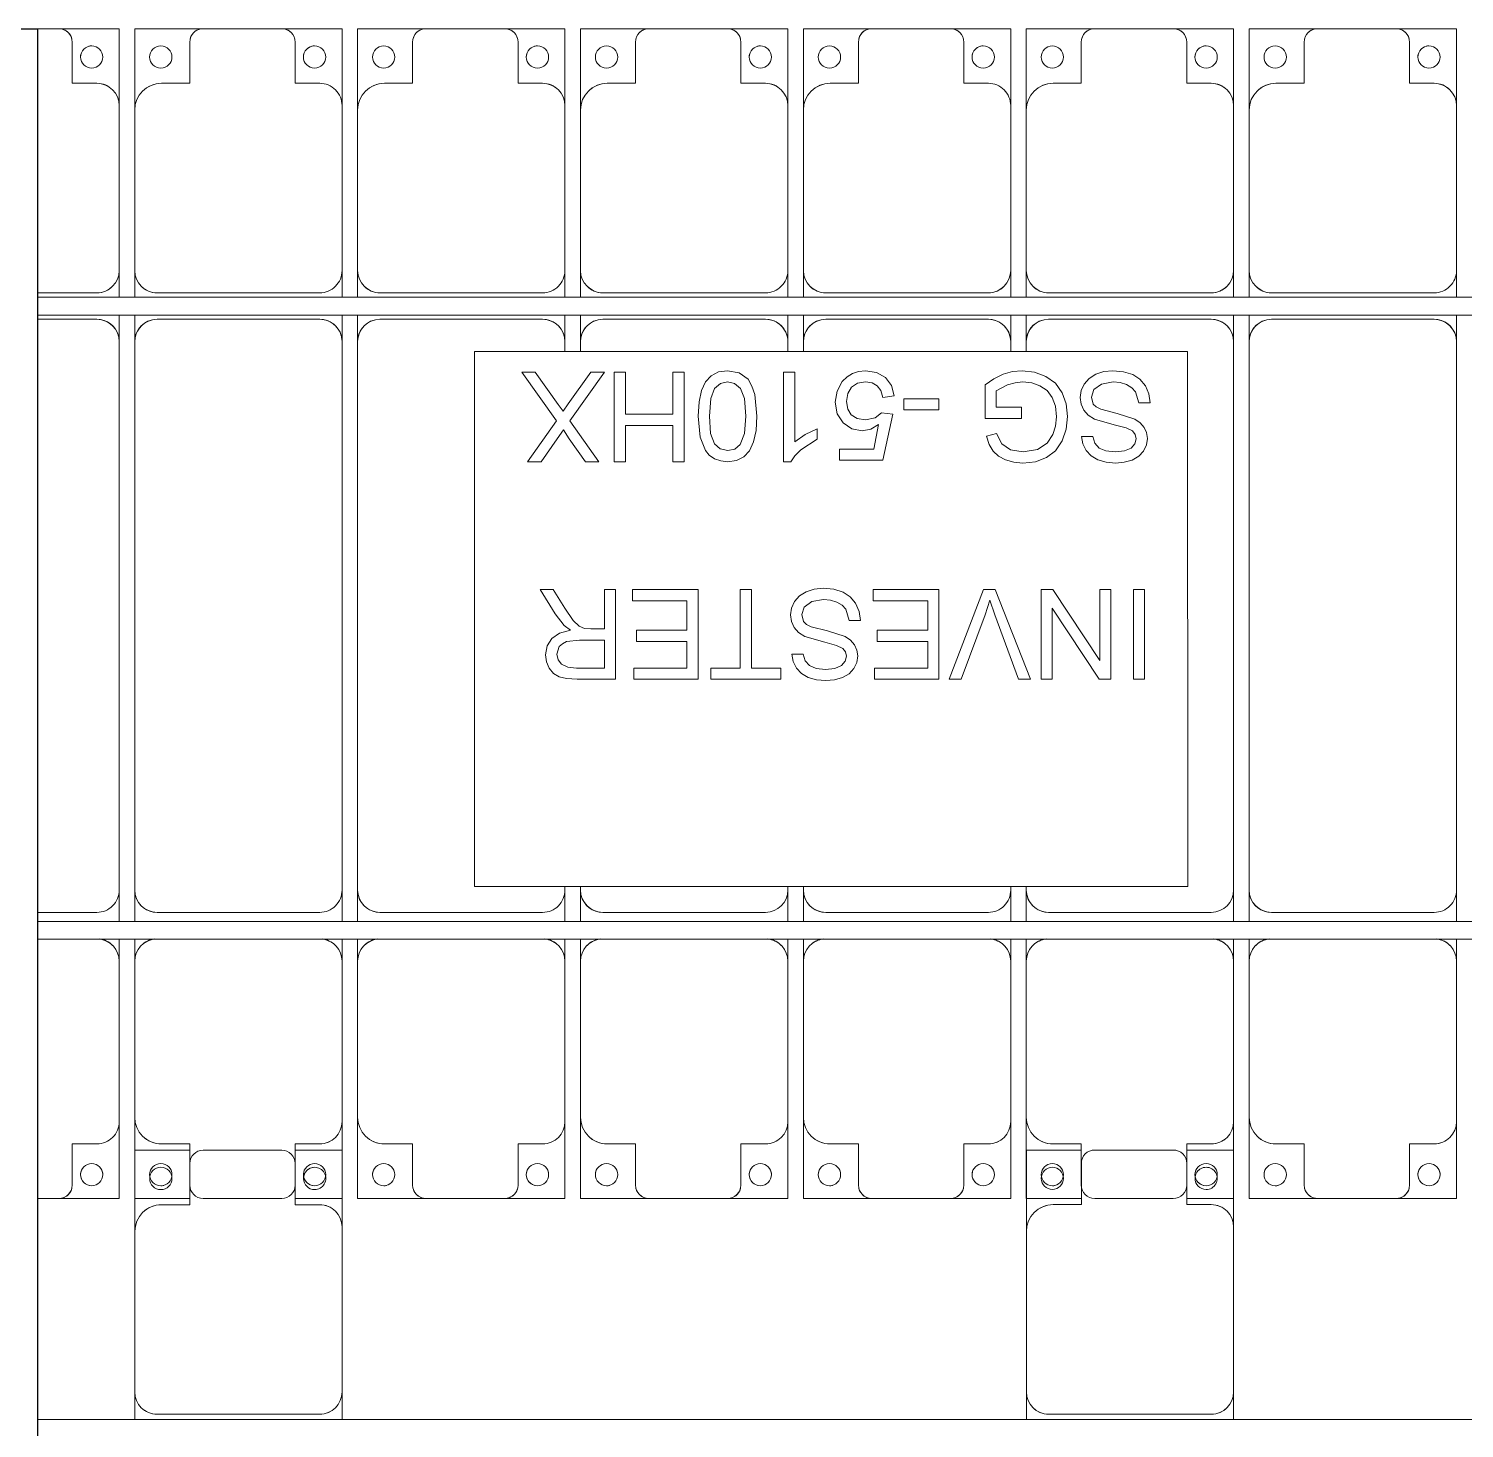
# Model space of a CAD drawing. Header units: millimetres. Extents: x -496478 to -186190, y -204059 to -87354.
# Drawn here: x -415212 to -411992, y -98423 to -95284 of the extents above; entities that cross this region are included whole.
import ezdxf

# ---------------------------------------------------------------- set-up
doc = ezdxf.new("R2010")
doc.units = ezdxf.units.MM
for name, color, linetype, lineweight in [('A-DETL-MBND', 5, 'Continuous', 9), ('A-GENM', 13, 'Continuous', 9), ('S-BEAM', 12, 'Continuous', 9)]:
    doc.layers.add(name, color=color, linetype=linetype, lineweight=lineweight)

# ---------------------------------------------------------------- blocks, each defined once
blk = doc.blocks.new('Dải phao đi lại kèm đỡ invester - DẢI PHAO ĐI LẠI-V1-BỐ TRÍ KHUNG KẾT CẤU BÈ PIN 01')
at = {"layer": 'A-DETL-MBND', "color": 8}
for p, q in [((23588.2, 1312.2), (23540, 1312.2)), ((23588.2, 1312.2), (23723.4, 1312.2)), ((23723.4, 1312.2), (23588.2, 1312.2)), ((23723.4, 1312.2), (23723.4, 1139.7)), ((23758.4, 1312.2), (23911.8, 1312.2)), ((23758.4, 1129.7), (23758.4, 1312.2)), ((23911.8, 1312.2), (23758.4, 1312.2)), ((24088.2, 1312.2), (23911.8, 1312.2)), ((24088.2, 1312.2), (24223.4, 1312.2)), ((24223.4, 1312.2), (24088.2, 1312.2)), ((24223.4, 1312.2), (24223.4, 1139.7)), ((24258.4, 1312.2), (24411.8, 1312.2)), ((24258.4, 1129.7), (24258.4, 1312.2)), ((24411.8, 1312.2), (24258.4, 1312.2)), ((24588.2, 1312.2), (24411.8, 1312.2)), ((24588.2, 1312.2), (24723.4, 1312.2)), ((24723.4, 1312.2), (24588.2, 1312.2)), ((24723.4, 1312.2), (24723.4, 1139.7)), ((24758.4, 1312.2), (24911.8, 1312.2)), ((24758.4, 1129.7), (24758.4, 1312.2)), ((24911.8, 1312.2), (24758.4, 1312.2)), ((25088.2, 1312.2), (24911.8, 1312.2)), ((25088.2, 1312.2), (25223.4, 1312.2)), ((25223.4, 1312.2), (25088.2, 1312.2)), ((25223.4, 1312.2), (25223.4, 1139.7)), ((25258.4, 1312.2), (25411.8, 1312.2)), ((25258.4, 1129.7), (25258.4, 1312.2)), ((25411.8, 1312.2), (25258.4, 1312.2)), ((25588.2, 1312.2), (25411.8, 1312.2)), ((25588.2, 1312.2), (25723.4, 1312.2)), ((25723.4, 1312.2), (25588.2, 1312.2)), ((25723.4, 1312.2), (25723.4, 1139.7)), ((25758.4, 1312.2), (25911.8, 1312.2)), ((25758.4, 1129.7), (25758.4, 1312.2)), ((25911.8, 1312.2), (25758.4, 1312.2)), ((26088.2, 1312.2), (25911.8, 1312.2)), ((26088.2, 1312.2), (26223.4, 1312.2)), ((26223.4, 1312.2), (26088.2, 1312.2)), ((26223.4, 1312.2), (26223.4, 1139.7)), ((26258.4, 1312.2), (26411.8, 1312.2)), ((26258.4, 1129.7), (26258.4, 1312.2)), ((26411.8, 1312.2), (26258.4, 1312.2)), ((26588.2, 1312.2), (26411.8, 1312.2)), ((26588.2, 1312.2), (26723.4, 1312.2)), ((26723.4, 1312.2), (26588.2, 1312.2)), ((26723.4, 1312.2), (26723.4, 1139.7)), ((23618.2, 1189.7), (23618.2, 1282.2)), ((23881.8, 1282.2), (23881.8, 1189.7)), ((24118.2, 1189.7), (24118.2, 1282.2)), ((24381.8, 1282.2), (24381.8, 1189.7)), ((24618.2, 1189.7), (24618.2, 1282.2)), ((24881.8, 1282.2), (24881.8, 1189.7)), ((25118.2, 1189.7), (25118.2, 1282.2)), ((25381.8, 1282.2), (25381.8, 1189.7)), ((25618.2, 1189.7), (25618.2, 1282.2)), ((25881.8, 1282.2), (25881.8, 1189.7)), ((26118.2, 1189.7), (26118.2, 1282.2)), ((26381.8, 1282.2), (26381.8, 1189.7)), ((26618.2, 1189.7), (26618.2, 1282.2)), ((23673.4, 1189.7), (23618.2, 1189.7)), ((23881.8, 1189.7), (23818.4, 1189.7)), ((24173.4, 1189.7), (24118.2, 1189.7)), ((24381.8, 1189.7), (24318.4, 1189.7)), ((24673.4, 1189.7), (24618.2, 1189.7)), ((24881.8, 1189.7), (24818.4, 1189.7)), ((25173.4, 1189.7), (25118.2, 1189.7)), ((25381.8, 1189.7), (25318.4, 1189.7)), ((25673.4, 1189.7), (25618.2, 1189.7)), ((25881.8, 1189.7), (25818.4, 1189.7)), ((26173.4, 1189.7), (26118.2, 1189.7)), ((26381.8, 1189.7), (26318.4, 1189.7)), ((26673.4, 1189.7), (26618.2, 1189.7)), ((23723.4, 769.7), (23723.4, 1139.7)), ((23758.4, 1129.7), (23758.4, 769.7)), ((24223.4, 769.7), (24223.4, 1139.7)), ((24258.4, 1129.7), (24258.4, 769.7)), ((24723.4, 769.7), (24723.4, 1139.7)), ((24758.4, 1129.7), (24758.4, 769.7)), ((25223.4, 769.7), (25223.4, 1139.7)), ((25258.4, 1129.7), (25258.4, 769.7)), ((25723.4, 769.7), (25723.4, 1139.7)), ((25758.4, 1129.7), (25758.4, 769.7)), ((26223.4, 769.7), (26223.4, 1139.7)), ((26258.4, 1129.7), (26258.4, 769.7)), ((26723.4, 769.7), (26723.4, 1139.7)), ((23723.4, 769.7), (23723.4, 709.7)), ((23758.4, 709.7), (23758.4, 769.7)), ((24223.4, 769.7), (24223.4, 709.7)), ((24258.4, 709.7), (24258.4, 769.7)), ((24723.4, 769.7), (24723.4, 709.7)), ((24758.4, 709.7), (24758.4, 769.7)), ((25223.4, 769.7), (25223.4, 709.7)), ((25258.4, 709.7), (25258.4, 769.7)), ((25723.4, 769.7), (25723.4, 709.7)), ((25758.4, 709.7), (25758.4, 769.7)), ((26223.4, 769.7), (26223.4, 709.7)), ((26258.4, 709.7), (26258.4, 769.7)), ((26723.4, 769.7), (26723.4, 709.7)), ((23540, 719.7), (23673.4, 719.7)), ((23808.4, 719.7), (24173.4, 719.7)), ((24308.4, 719.7), (24673.4, 719.7)), ((24808.4, 719.7), (25173.4, 719.7)), ((25308.4, 719.7), (25673.4, 719.7)), ((25808.4, 719.7), (26173.4, 719.7)), ((26308.4, 719.7), (26673.4, 719.7)), ((23673.4, 660.3), (23540, 660.3)), ((23723.4, 669.7), (23723.4, 610.3)), ((23758.4, 610.3), (23758.4, 669.7)), ((24173.4, 660.3), (23808.4, 660.3)), ((24223.4, 669.7), (24223.4, 610.3)), ((24258.4, 610.3), (24258.4, 669.7)), ((24673.4, 660.3), (24308.4, 660.3)), ((24723.4, 669.7), (24723.4, 610.3)), ((24758.4, 610.3), (24758.4, 669.7)), ((25173.4, 660.3), (24808.4, 660.3)), ((25223.4, 669.7), (25223.4, 610.3)), ((25258.4, 610.3), (25258.4, 669.7)), ((25673.4, 660.3), (25308.4, 660.3)), ((25723.4, 669.7), (25723.4, 610.3)), ((25758.4, 610.3), (25758.4, 669.7)), ((26173.4, 660.3), (25808.4, 660.3)), ((26223.4, 669.7), (26223.4, 610.3)), ((26258.4, 610.3), (26258.4, 669.7)), ((26673.4, 660.3), (26308.4, 660.3)), ((26723.4, 669.7), (26723.4, 610.3)), ((23723.4, -620.3), (23723.4, 610.3)), ((23758.4, 610.3), (23758.4, -620.3)), ((24223.4, -620.3), (24223.4, 610.3)), ((24258.4, 610.3), (24258.4, -620.3)), ((24723.4, 588), (24723.4, 610.3)), ((24758.4, 610.3), (24758.4, 588)), ((25223.4, 588), (25223.4, 610.3)), ((25258.4, 610.3), (25258.4, 588)), ((25723.4, 588), (25723.4, 610.3)), ((25758.4, 610.3), (25758.4, 588)), ((26223.4, -620.3), (26223.4, 610.3)), ((26258.4, 610.3), (26258.4, -620.3)), ((26723.4, -620.3), (26723.4, 610.3)), ((23723.4, -620.3), (23723.4, -690.3)), ((23758.4, -690.3), (23758.4, -620.3)), ((24223.4, -620.3), (24223.4, -690.3)), ((24258.4, -690.3), (24258.4, -620.3)), ((24723.4, -620.3), (24723.4, -612)), ((24723.4, -620.3), (24723.4, -690.3)), ((24758.4, -612), (24758.4, -620.3)), ((24758.4, -690.3), (24758.4, -620.3)), ((25223.4, -620.3), (25223.4, -612)), ((25223.4, -620.3), (25223.4, -690.3)), ((25258.4, -612), (25258.4, -620.3)), ((25258.4, -690.3), (25258.4, -620.3)), ((25723.4, -620.3), (25723.4, -612)), ((25723.4, -620.3), (25723.4, -690.3)), ((25758.4, -612), (25758.4, -620.3)), ((25758.4, -690.3), (25758.4, -620.3)), ((26223.4, -620.3), (26223.4, -690.3)), ((26258.4, -690.3), (26258.4, -620.3)), ((26723.4, -620.3), (26723.4, -690.3)), ((23540, -670.3), (23673.4, -670.3)), ((23808.4, -670.3), (24173.4, -670.3)), ((24308.4, -670.3), (24673.4, -670.3)), ((24808.4, -670.3), (25173.4, -670.3)), ((25308.4, -670.3), (25673.4, -670.3)), ((25808.4, -670.3), (26173.4, -670.3)), ((26308.4, -670.3), (26673.4, -670.3)), ((23723.4, -730.3), (23723.4, -779.7)), ((23758.4, -779.7), (23758.4, -730.3)), ((24223.4, -730.3), (24223.4, -779.7)), ((24258.4, -779.7), (24258.4, -730.3)), ((24723.4, -730.3), (24723.4, -779.7)), ((24758.4, -779.7), (24758.4, -730.3)), ((25223.4, -730.3), (25223.4, -779.7)), ((25258.4, -779.7), (25258.4, -730.3)), ((25723.4, -730.3), (25723.4, -779.7)), ((25758.4, -779.7), (25758.4, -730.3)), ((26223.4, -730.3), (26223.4, -779.7)), ((26258.4, -779.7), (26258.4, -730.3)), ((26723.4, -730.3), (26723.4, -779.7)), ((23723.4, -1139.7), (23723.4, -779.7)), ((23758.4, -779.7), (23758.4, -1129.7)), ((24223.4, -1139.7), (24223.4, -779.7)), ((24258.4, -779.7), (24258.4, -1129.7)), ((24723.4, -1139.7), (24723.4, -779.7)), ((24758.4, -779.7), (24758.4, -1129.7)), ((25223.4, -1139.7), (25223.4, -779.7)), ((25258.4, -779.7), (25258.4, -1129.7)), ((25723.4, -1139.7), (25723.4, -779.7)), ((25758.4, -779.7), (25758.4, -1129.7)), ((26223.4, -1139.7), (26223.4, -779.7)), ((26258.4, -779.7), (26258.4, -1129.7)), ((26723.4, -1139.7), (26723.4, -779.7)), ((23723.4, -1139.7), (23723.4, -1312.2)), ((23758.4, -1312.2), (23758.4, -1129.7)), ((24223.4, -1139.7), (24223.4, -1312.2)), ((24258.4, -1312.2), (24258.4, -1129.7)), ((24723.4, -1139.7), (24723.4, -1312.2)), ((24758.4, -1312.2), (24758.4, -1129.7)), ((25223.4, -1139.7), (25223.4, -1312.2)), ((25258.4, -1312.2), (25258.4, -1129.7)), ((25723.4, -1139.7), (25723.4, -1312.2)), ((25758.4, -1312.2), (25758.4, -1129.7)), ((26223.4, -1139.7), (26223.4, -1312.2)), ((26258.4, -1312.2), (26258.4, -1129.7)), ((26723.4, -1139.7), (26723.4, -1312.2)), ((23618.2, -1282.2), (23618.2, -1189.7)), ((23618.2, -1189.7), (23673.4, -1189.7)), ((23818.4, -1189.7), (23881.8, -1189.7)), ((23881.8, -1189.7), (23881.8, -1282.2)), ((24118.2, -1282.2), (24118.2, -1189.7)), ((24118.2, -1189.7), (24173.4, -1189.7)), ((24318.4, -1189.7), (24381.8, -1189.7)), ((24381.8, -1189.7), (24381.8, -1282.2)), ((24618.2, -1282.2), (24618.2, -1189.7)), ((24618.2, -1189.7), (24673.4, -1189.7)), ((24818.4, -1189.7), (24881.8, -1189.7)), ((24881.8, -1189.7), (24881.8, -1282.2)), ((25118.2, -1282.2), (25118.2, -1189.7)), ((25118.2, -1189.7), (25173.4, -1189.7)), ((25318.4, -1189.7), (25381.8, -1189.7)), ((25381.8, -1189.7), (25381.8, -1282.2)), ((25618.2, -1282.2), (25618.2, -1189.7)), ((25618.2, -1189.7), (25673.4, -1189.7)), ((25818.4, -1189.7), (25881.8, -1189.7)), ((25881.8, -1189.7), (25881.8, -1282.2)), ((26118.2, -1282.2), (26118.2, -1189.7)), ((26118.2, -1189.7), (26173.4, -1189.7)), ((26318.4, -1189.7), (26381.8, -1189.7)), ((26381.8, -1189.7), (26381.8, -1282.2)), ((26618.2, -1282.2), (26618.2, -1189.7)), ((26618.2, -1189.7), (26673.4, -1189.7)), ((23540, -1312.2), (23588.2, -1312.2)), ((23723.4, -1312.2), (23588.2, -1312.2)), ((23588.2, -1312.2), (23723.4, -1312.2)), ((23881.8, -1312.2), (23758.4, -1312.2)), ((23911.8, -1312.2), (24088.2, -1312.2)), ((24223.4, -1312.2), (24118.2, -1312.2)), ((24411.8, -1312.2), (24258.4, -1312.2)), ((24258.4, -1312.2), (24411.8, -1312.2)), ((24411.8, -1312.2), (24588.2, -1312.2)), ((24723.4, -1312.2), (24588.2, -1312.2)), ((24588.2, -1312.2), (24723.4, -1312.2)), ((24911.8, -1312.2), (24758.4, -1312.2)), ((24758.4, -1312.2), (24911.8, -1312.2)), ((24911.8, -1312.2), (25088.2, -1312.2)), ((25223.4, -1312.2), (25088.2, -1312.2)), ((25088.2, -1312.2), (25223.4, -1312.2)), ((25411.8, -1312.2), (25258.4, -1312.2)), ((25258.4, -1312.2), (25411.8, -1312.2)), ((25411.8, -1312.2), (25588.2, -1312.2)), ((25723.4, -1312.2), (25588.2, -1312.2)), ((25588.2, -1312.2), (25723.4, -1312.2)), ((25881.8, -1312.2), (25758.4, -1312.2)), ((25911.8, -1312.2), (26088.2, -1312.2)), ((26223.4, -1312.2), (26118.2, -1312.2)), ((26411.8, -1312.2), (26258.4, -1312.2)), ((26258.4, -1312.2), (26411.8, -1312.2)), ((26411.8, -1312.2), (26588.2, -1312.2)), ((26723.4, -1312.2), (26588.2, -1312.2)), ((26588.2, -1312.2), (26723.4, -1312.2))]:
    blk.add_line(p, q, dxfattribs=at)
for centre, radius, start, end in [((23588.2, 1282.2), 30, 360, 90), ((23588.2, 1282.2), 30, 75, 90), ((23588.2, 1282.2), 30, 15, 90), ((23588.2, 1282.2), 30, 75, 90), ((23911.8, 1282.2), 30, 90, 180), ((23911.8, 1282.2), 30, 90, 165), ((23911.8, 1282.2), 30, 90, 105), ((23911.8, 1282.2), 30, 90, 105), ((24088.2, 1282.2), 30, 0, 90), ((24088.2, 1282.2), 30, 75, 90), ((24088.2, 1282.2), 30, 15, 90), ((24088.2, 1282.2), 30, 75, 90), ((24411.8, 1282.2), 30, 90, 180), ((24411.8, 1282.2), 30, 90, 165), ((24411.8, 1282.2), 30, 90, 105), ((24411.8, 1282.2), 30, 90, 105), ((24588.2, 1282.2), 30, 0, 90), ((24588.2, 1282.2), 30, 75, 90), ((24588.2, 1282.2), 30, 15, 90), ((24588.2, 1282.2), 30, 75, 90), ((24911.8, 1282.2), 30, 90, 180), ((24911.8, 1282.2), 30, 90, 165), ((24911.8, 1282.2), 30, 90, 105), ((24911.8, 1282.2), 30, 90, 105), ((25088.2, 1282.2), 30, 360, 90), ((25088.2, 1282.2), 30, 75, 90), ((25088.2, 1282.2), 30, 15, 90), ((25088.2, 1282.2), 30, 75, 90), ((25411.8, 1282.2), 30, 90, 180), ((25411.8, 1282.2), 30, 90, 165), ((25411.8, 1282.2), 30, 90, 105), ((25411.8, 1282.2), 30, 90, 105), ((25588.2, 1282.2), 30, 0, 90), ((25588.2, 1282.2), 30, 75, 90), ((25588.2, 1282.2), 30, 15, 90), ((25588.2, 1282.2), 30, 75, 90), ((25911.8, 1282.2), 30, 90, 180), ((25911.8, 1282.2), 30, 90, 165), ((25911.8, 1282.2), 30, 90, 105), ((25911.8, 1282.2), 30, 90, 105), ((26088.2, 1282.2), 30, 360, 90), ((26088.2, 1282.2), 30, 75, 90), ((26088.2, 1282.2), 30, 15, 90), ((26088.2, 1282.2), 30, 75, 90), ((26411.8, 1282.2), 30, 90, 180), ((26411.8, 1282.2), 30, 90, 165), ((26411.8, 1282.2), 30, 90, 105), ((26411.8, 1282.2), 30, 90, 105), ((26588.2, 1282.2), 30, 0, 90), ((26588.2, 1282.2), 30, 75, 90), ((26588.2, 1282.2), 30, 15, 90), ((26588.2, 1282.2), 30, 75, 90), ((23661.8, 1248.6), 25, 90, 270), ((23661.8, 1248.6), 25, 150, 180), ((23661.8, 1248.6), 25, 120, 135), ((23661.8, 1248.6), 25, 90, 105), ((23661.8, 1248.6), 25, 270, 90), ((23816.8, 1248.6), 25, 90, 270), ((23816.8, 1248.6), 25, 270, 90), ((24161.8, 1248.6), 25, 90, 270), ((24161.8, 1248.6), 25, 150, 180), ((24161.8, 1248.6), 25, 120, 135), ((24161.8, 1248.6), 25, 90, 105), ((24161.8, 1248.6), 25, 270, 90), ((24316.8, 1248.6), 25, 90, 270), ((24316.8, 1248.6), 25, 270, 90), ((24661.8, 1248.6), 25, 90, 270), ((24661.8, 1248.6), 25, 150, 180), ((24661.8, 1248.6), 25, 120, 135), ((24661.8, 1248.6), 25, 90, 105), ((24661.8, 1248.6), 25, 270, 90), ((24816.8, 1248.6), 25, 90, 270), ((24816.8, 1248.6), 25, 270, 90), ((25161.8, 1248.6), 25, 90, 270), ((25161.8, 1248.6), 25, 150, 180), ((25161.8, 1248.6), 25, 120, 135), ((25161.8, 1248.6), 25, 90, 105), ((25161.8, 1248.6), 25, 270, 90), ((25316.8, 1248.6), 25, 90, 270), ((25316.8, 1248.6), 25, 270, 90), ((25661.8, 1248.6), 25, 90, 270), ((25661.8, 1248.6), 25, 150, 180), ((25661.8, 1248.6), 25, 120, 135), ((25661.8, 1248.6), 25, 90, 105), ((25661.8, 1248.6), 25, 270, 90), ((25816.8, 1248.6), 25, 90, 270), ((25816.8, 1248.6), 25, 270, 90), ((26161.8, 1248.6), 25, 90, 270), ((26161.8, 1248.6), 25, 150, 180), ((26161.8, 1248.6), 25, 120, 135), ((26161.8, 1248.6), 25, 90, 105), ((26161.8, 1248.6), 25, 270, 90), ((26316.8, 1248.6), 25, 90, 270), ((26316.8, 1248.6), 25, 270, 90), ((26661.8, 1248.6), 25, 90, 270), ((26661.8, 1248.6), 25, 150, 180), ((26661.8, 1248.6), 25, 120, 135), ((26661.8, 1248.6), 25, 90, 105), ((26661.8, 1248.6), 25, 270, 90), ((23673.4, 1139.7), 50, 0, 90), ((23673.4, 1139.7), 50, 45, 90), ((23818.4, 1129.7), 60, 90, 180), ((23818.4, 1129.7), 60, 90, 135), ((24173.4, 1139.7), 50, 360, 90), ((24173.4, 1139.7), 50, 45, 90), ((24318.4, 1129.7), 60, 90, 180), ((24318.4, 1129.7), 60, 90, 135), ((24673.4, 1139.7), 50, 0, 90), ((24673.4, 1139.7), 50, 45, 90), ((24818.4, 1129.7), 60, 90, 180), ((24818.4, 1129.7), 60, 90, 135), ((25173.4, 1139.7), 50, 0, 90), ((25173.4, 1139.7), 50, 45, 90), ((25318.4, 1129.7), 60, 90, 180), ((25318.4, 1129.7), 60, 90, 135), ((25673.4, 1139.7), 50, 360, 90), ((25673.4, 1139.7), 50, 45, 90), ((25818.4, 1129.7), 60, 90, 180), ((25818.4, 1129.7), 60, 90, 135), ((26173.4, 1139.7), 50, 0, 90), ((26173.4, 1139.7), 50, 45, 90), ((26318.4, 1129.7), 60, 90, 180), ((26318.4, 1129.7), 60, 90, 135), ((26673.4, 1139.7), 50, 0, 90), ((26673.4, 1139.7), 50, 45, 90), ((23673.4, 769.7), 50, 270, 360), ((23808.4, 769.7), 50, 180, 270), ((24173.4, 769.7), 50, 270, 0), ((24308.4, 769.7), 50, 180, 270), ((24673.4, 769.7), 50, 270, 0), ((24808.4, 769.7), 50, 180, 270), ((25173.4, 769.7), 50, 270, 0), ((25308.4, 769.7), 50, 180, 270), ((25673.4, 769.7), 50, 270, 360), ((25808.4, 769.7), 50, 180, 270), ((26173.4, 769.7), 50, 270, 360), ((26308.4, 769.7), 50, 180, 270), ((26673.4, 769.7), 50, 270, 0), ((23673.4, 769.7), 50, 270, 315), ((23808.4, 769.7), 50, 225, 270), ((24173.4, 769.7), 50, 270, 315), ((24308.4, 769.7), 50, 225, 270), ((24673.4, 769.7), 50, 270, 315), ((24808.4, 769.7), 50, 225, 270), ((25173.4, 769.7), 50, 270, 315), ((25308.4, 769.7), 50, 225, 270), ((25673.4, 769.7), 50, 270, 315), ((25808.4, 769.7), 50, 225, 270), ((26173.4, 769.7), 50, 270, 315), ((26308.4, 769.7), 50, 225, 270), ((26673.4, 769.7), 50, 270, 315), ((23673.4, 610.3), 50, 0, 90), ((23673.4, 610.3), 50, 15, 90), ((23808.4, 610.3), 50, 90, 180), ((23808.4, 610.3), 50, 105, 180), ((24173.4, 610.3), 50, 360, 90), ((24173.4, 610.3), 50, 15, 90), ((24308.4, 610.3), 50, 90, 180), ((24308.4, 610.3), 50, 105, 180), ((24673.4, 610.3), 50, 0, 90), ((24673.4, 610.3), 50, 15, 90), ((24808.4, 610.3), 50, 90, 180), ((24808.4, 610.3), 50, 105, 180), ((25173.4, 610.3), 50, 360, 90), ((25173.4, 610.3), 50, 15, 90), ((25308.4, 610.3), 50, 90, 180), ((25308.4, 610.3), 50, 105, 180), ((25673.4, 610.3), 50, 0, 90), ((25673.4, 610.3), 50, 15, 90), ((25808.4, 610.3), 50, 90, 180), ((25808.4, 610.3), 50, 105, 180), ((26173.4, 610.3), 50, 0, 90), ((26173.4, 610.3), 50, 15, 90), ((26308.4, 610.3), 50, 90, 180), ((26308.4, 610.3), 50, 105, 180), ((26673.4, 610.3), 50, 0, 90), ((26673.4, 610.3), 50, 15, 90), ((23673.4, -620.3), 50, 270, 0), ((23673.4, -620.3), 50, 270, 0), ((23808.4, -620.3), 50, 180, 270), ((23808.4, -620.3), 50, 195, 270), ((24173.4, -620.3), 50, 270, 0), ((24173.4, -620.3), 50, 270, 0), ((24308.4, -620.3), 50, 180, 270), ((24308.4, -620.3), 50, 195, 270), ((24673.4, -620.3), 50, 270, 0), ((24673.4, -620.3), 50, 270, 0), ((24808.4, -620.3), 50, 180, 270), ((24808.4, -620.3), 50, 195, 270), ((25173.4, -620.3), 50, 270, 360), ((25173.4, -620.3), 50, 270, 360), ((25308.4, -620.3), 50, 180, 270), ((25308.4, -620.3), 50, 195, 270), ((25673.4, -620.3), 50, 270, 0), ((25673.4, -620.3), 50, 270, 0), ((25808.4, -620.3), 50, 180, 270), ((25808.4, -620.3), 50, 195, 270), ((26173.4, -620.3), 50, 270, 360), ((26173.4, -620.3), 50, 270, 360), ((26308.4, -620.3), 50, 180, 270), ((26308.4, -620.3), 50, 195, 270), ((26673.4, -620.3), 50, 270, 0), ((26673.4, -620.3), 50, 270, 0), ((23673.4, -779.7), 50, 0, 84.2019), ((23673.4, -779.7), 50, 45, 84.2019), ((23808.4, -779.7), 50, 95.7981, 180), ((23808.4, -779.7), 50, 95.7981, 135), ((24173.4, -779.7), 50, 360, 84.2019), ((24173.4, -779.7), 50, 45, 84.2019), ((24308.4, -779.7), 50, 95.7981, 180), ((24308.4, -779.7), 50, 95.7981, 135), ((24673.4, -779.7), 50, 0, 84.2019), ((24673.4, -779.7), 50, 45, 84.2019), ((24808.4, -779.7), 50, 95.7981, 180), ((24808.4, -779.7), 50, 95.7981, 135), ((25173.4, -779.7), 50, 360, 84.2019), ((25173.4, -779.7), 50, 45, 84.2019), ((25308.4, -779.7), 50, 95.7981, 180), ((25308.4, -779.7), 50, 95.7981, 135), ((25673.4, -779.7), 50, 360, 84.2019), ((25673.4, -779.7), 50, 45, 84.2019), ((25808.4, -779.7), 50, 95.7981, 180), ((25808.4, -779.7), 50, 95.7981, 135), ((26173.4, -779.7), 50, 0, 84.2019), ((26173.4, -779.7), 50, 45, 84.2019), ((26308.4, -779.7), 50, 95.7981, 180), ((26308.4, -779.7), 50, 95.7981, 135), ((26673.4, -779.7), 50, 360, 84.2019), ((26673.4, -779.7), 50, 45, 84.2019), ((23673.4, -1139.7), 50, 270, 0), ((23818.4, -1129.7), 60, 180, 270), ((24173.4, -1139.7), 50, 270, 360), ((24318.4, -1129.7), 60, 180, 270), ((24673.4, -1139.7), 50, 270, 360), ((24818.4, -1129.7), 60, 180, 270), ((25173.4, -1139.7), 50, 270, 360), ((25318.4, -1129.7), 60, 180, 270), ((25673.4, -1139.7), 50, 270, 360), ((25818.4, -1129.7), 60, 180, 270), ((26173.4, -1139.7), 50, 270, 360), ((26318.4, -1129.7), 60, 180, 270), ((26673.4, -1139.7), 50, 270, 360), ((23673.4, -1139.7), 50, 270, 315), ((23818.4, -1129.7), 60, 225, 270), ((24173.4, -1139.7), 50, 270, 315), ((24318.4, -1129.7), 60, 225, 270), ((24673.4, -1139.7), 50, 270, 315), ((24818.4, -1129.7), 60, 225, 270), ((25173.4, -1139.7), 50, 270, 315), ((25318.4, -1129.7), 60, 225, 270), ((25673.4, -1139.7), 50, 270, 315), ((25818.4, -1129.7), 60, 225, 270), ((26173.4, -1139.7), 50, 270, 315), ((26318.4, -1129.7), 60, 225, 270), ((26673.4, -1139.7), 50, 270, 315), ((23661.8, -1258.6), 25, 90, 270), ((23661.8, -1258.6), 25, 165, 270), ((23661.8, -1258.6), 25, 270, 90), ((23661.8, -1258.6), 25, 0, 15), ((23816.8, -1258.6), 25, 90, 270), ((23816.8, -1258.6), 25, 270, 90), ((24161.8, -1258.6), 25, 90, 270), ((24161.8, -1258.6), 25, 165, 270), ((24161.8, -1258.6), 25, 270, 90), ((24316.8, -1258.6), 25, 90, 270), ((24316.8, -1258.6), 25, 165, 180), ((24316.8, -1258.6), 25, 270, 90), ((24661.8, -1258.6), 25, 90, 270), ((24661.8, -1258.6), 25, 165, 270), ((24661.8, -1258.6), 25, 270, 90), ((24661.8, -1258.6), 25, 0, 15), ((24816.8, -1258.6), 25, 90, 270), ((24816.8, -1258.6), 25, 165, 180), ((24816.8, -1258.6), 25, 270, 90), ((25161.8, -1258.6), 25, 90, 270), ((25161.8, -1258.6), 25, 165, 270), ((25161.8, -1258.6), 25, 270, 90), ((25161.8, -1258.6), 25, 0, 15), ((25316.8, -1258.6), 25, 90, 270), ((25316.8, -1258.6), 25, 165, 180), ((25316.8, -1258.6), 25, 270, 90), ((25661.8, -1258.6), 25, 90, 270), ((25661.8, -1258.6), 25, 165, 270), ((25661.8, -1258.6), 25, 270, 90), ((25661.8, -1258.6), 25, 360, 15), ((25816.8, -1258.6), 25, 90, 270), ((25816.8, -1258.6), 25, 270, 90), ((26161.8, -1258.6), 25, 90, 270), ((26161.8, -1258.6), 25, 165, 270), ((26161.8, -1258.6), 25, 270, 90), ((26316.8, -1258.6), 25, 90, 270), ((26316.8, -1258.6), 25, 165, 180), ((26316.8, -1258.6), 25, 270, 90), ((26661.8, -1258.6), 25, 90, 270), ((26661.8, -1258.6), 25, 165, 270), ((26661.8, -1258.6), 25, 270, 90), ((26661.8, -1258.6), 25, 0, 15), ((23588.2, -1282.2), 30, 270, 360), ((23816.8, -1258.6), 25, 270, 285), ((23911.8, -1282.2), 30, 180, 270), ((24088.2, -1282.2), 30, 270, 360), ((24316.8, -1258.6), 25, 270, 285), ((24411.8, -1282.2), 30, 180, 270), ((24588.2, -1282.2), 30, 270, 0), ((24816.8, -1258.6), 25, 270, 285), ((24911.8, -1282.2), 30, 180, 270), ((25088.2, -1282.2), 30, 270, 0), ((25316.8, -1258.6), 25, 270, 285), ((25411.8, -1282.2), 30, 180, 270), ((25588.2, -1282.2), 30, 270, 360), ((25816.8, -1258.6), 25, 270, 285), ((25911.8, -1282.2), 30, 180, 270), ((26088.2, -1282.2), 30, 270, 0), ((26316.8, -1258.6), 25, 270, 285), ((26411.8, -1282.2), 30, 180, 270), ((26588.2, -1282.2), 30, 270, 360), ((23588.2, -1282.2), 30, 270, 345), ((23588.2, -1282.2), 30, 270, 285), ((23588.2, -1282.2), 30, 270, 285), ((23588.2, -1282.2), 30, 315, 330), ((23588.2, -1282.2), 30, 315, 330), ((24411.8, -1282.2), 30, 195, 270), ((24411.8, -1282.2), 30, 255, 270), ((24411.8, -1282.2), 30, 255, 270), ((24588.2, -1282.2), 30, 270, 345), ((24588.2, -1282.2), 30, 270, 285), ((24588.2, -1282.2), 30, 270, 285), ((24588.2, -1282.2), 30, 315, 330), ((24588.2, -1282.2), 30, 315, 330), ((24911.8, -1282.2), 30, 195, 270), ((24911.8, -1282.2), 30, 255, 270), ((24911.8, -1282.2), 30, 255, 270), ((25088.2, -1282.2), 30, 270, 345), ((25088.2, -1282.2), 30, 270, 285), ((25088.2, -1282.2), 30, 270, 285), ((25088.2, -1282.2), 30, 315, 330), ((25088.2, -1282.2), 30, 315, 330), ((25411.8, -1282.2), 30, 195, 270), ((25411.8, -1282.2), 30, 255, 270), ((25411.8, -1282.2), 30, 255, 270), ((25588.2, -1282.2), 30, 270, 345), ((25588.2, -1282.2), 30, 270, 285), ((25588.2, -1282.2), 30, 270, 285), ((25588.2, -1282.2), 30, 315, 330), ((25588.2, -1282.2), 30, 315, 330), ((26411.8, -1282.2), 30, 195, 270), ((26411.8, -1282.2), 30, 255, 270), ((26411.8, -1282.2), 30, 255, 270), ((26588.2, -1282.2), 30, 270, 345), ((26588.2, -1282.2), 30, 270, 285), ((26588.2, -1282.2), 30, 270, 285), ((26588.2, -1282.2), 30, 315, 330), ((26588.2, -1282.2), 30, 315, 330)]:
    blk.add_arc(centre, radius, start, end, dxfattribs=at)
blk = doc.blocks.new('Dai phao do pin - DẢI PHAO ĐỠ PIN-V13-BỐ TRÍ KHUNG KẾT CẤU BÈ PIN 01')
at = {"layer": 'A-DETL-MBND', "color": 8}
for p, q in [((68478, 241.6), (68539.7, 241.6)), ((68899.7, 241.6), (68539.7, 241.6)), ((68899.7, 241.6), (69082.2, 241.6)), ((69082.2, 241.6), (69082.2, 118.2)), ((68489.7, 191.6), (68489.7, -173.4)), ((68959.7, 118.2), (68959.7, 181.6)), ((69052.2, 118.2), (68959.7, 118.2)), ((69082.2, -88.2), (69082.2, 88.2)), ((68959.7, -173.4), (68959.7, -118.2)), ((68959.7, -118.2), (69052.2, -118.2)), ((69082.2, -118.2), (69082.2, -223.4)), ((68539.7, -223.4), (68478, -223.4)), ((68539.7, -223.4), (68909.7, -223.4)), ((69082.2, -223.4), (68909.7, -223.4))]:
    blk.add_line(p, q, dxfattribs=at)
for centre, radius, start, end in [((68539.7, 191.6), 50, 90, 180), ((68539.7, 191.6), 50, 135, 180), ((68899.7, 181.6), 60, 0, 90), ((68899.7, 181.6), 60, 0, 45), ((69018.6, 183.2), 25, 0, 180), ((69018.6, 183.2), 25, 180, 360), ((69052.2, 88.2), 30, 0, 90), ((69052.2, -88.2), 30, 270, 0), ((69018.6, -161.8), 25, 0, 180), ((69018.6, -161.8), 25, 60, 90), ((69018.6, -161.8), 25, 30, 45), ((69018.6, -161.8), 25, 0, 15), ((68539.7, -173.4), 50, 180, 270), ((68539.7, -173.4), 50, 180, 225), ((68909.7, -173.4), 50, 270, 360), ((68909.7, -173.4), 50, 315, 360), ((69018.6, -161.8), 25, 180, 0)]:
    blk.add_arc(centre, radius, start, end, dxfattribs=at)
blk = doc.blocks.new('Dai phao do pin - DẢI PHAO ĐỠ PIN-V14-BỐ TRÍ KHUNG KẾT CẤU BÈ PIN 01')
at = {"layer": 'A-DETL-MBND', "color": 8}
for p, q in [((68478, 241.6), (68539.7, 241.6)), ((68899.7, 241.6), (68539.7, 241.6)), ((68899.7, 241.6), (69082.2, 241.6)), ((69082.2, 241.6), (69082.2, 118.2)), ((68489.7, 191.6), (68489.7, -173.4)), ((68959.7, 118.2), (68959.7, 181.6)), ((69052.2, 118.2), (68959.7, 118.2)), ((69082.2, -88.2), (69082.2, 88.2)), ((68959.7, -173.4), (68959.7, -118.2)), ((68959.7, -118.2), (69052.2, -118.2)), ((69082.2, -118.2), (69082.2, -223.4)), ((68539.7, -223.4), (68478, -223.4)), ((68539.7, -223.4), (68909.7, -223.4)), ((69082.2, -223.4), (68909.7, -223.4))]:
    blk.add_line(p, q, dxfattribs=at)
for centre, radius, start, end in [((68539.7, 191.6), 50, 90, 180), ((68539.7, 191.6), 50, 135, 180), ((68899.7, 181.6), 60, 0, 90), ((68899.7, 181.6), 60, 0, 45), ((69018.6, 183.2), 25, 0, 180), ((69018.6, 183.2), 25, 180, 360), ((69052.2, 88.2), 30, 0, 90), ((69052.2, -88.2), 30, 270, 0), ((69018.6, -161.8), 25, 0, 180), ((69018.6, -161.8), 25, 60, 90), ((69018.6, -161.8), 25, 30, 45), ((69018.6, -161.8), 25, 0, 15), ((68539.7, -173.4), 50, 180, 270), ((68539.7, -173.4), 50, 180, 225), ((68909.7, -173.4), 50, 270, 360), ((68909.7, -173.4), 50, 315, 360), ((69018.6, -161.8), 25, 180, 0)]:
    blk.add_arc(centre, radius, start, end, dxfattribs=at)
blk = doc.blocks.new('Dầm C52 - Dầm C52-19519-BỐ TRÍ KHUNG KẾT CẤU BÈ PIN 01')
at = {"layer": 'S-BEAM', "color": 1}
for p, q in [((44500, 20), (50460, 20)), ((50460, -20), (44500, -20))]:
    blk.add_line(p, q, dxfattribs=at)
blk = doc.blocks.new('Dầm C52 - Hộp 40x60-24147-BỐ TRÍ KHUNG KẾT CẤU BÈ PIN 01')
at = {"layer": 'S-BEAM', "color": 3, "lineweight": 25}
for p, q in [((37857.1, 20), (37857.1, -20)), ((37857.1, -20), (-37857.1, -20))]:
    blk.add_line(p, q, dxfattribs=at)
blk = doc.blocks.new('Invester - SG -510HX-16335-BỐ TRÍ KHUNG KẾT CẤU BÈ PIN 01')
at = {"layer": 'A-GENM', "color": 7}
for p, q in [((800, 600), (-800, 600)), ((-800, 600), (-800, -600)), ((800, -600), (800, 600)), ((-678.2, 135.1), (-703.4, 135.1)), ((-703.4, 135.1), (-703.4, -65.8)), ((-678.2, -65.8), (-678.2, 135.1)), ((-601.1, 135.1), (-628, 135.1)), ((-628, 135.1), (-628, -65.8)), ((-496.2, -24.1), (-601.1, 135.1)), ((-471, 135.1), (-496.2, 135.1)), ((-496.2, 135.1), (-496.2, -24.1)), ((-471, -65.8), (-471, 135.1)), ((-420.8, 135.1), (-447.7, 135.1)), ((-447.7, 135.1), (-367.8, -65.8)), ((-367.3, -9.6), (-420.8, 135.1)), ((-292.1, 135.1), (-345.8, -9.6)), ((-341.9, -65.8), (-265.3, 135.1)), ((-265.3, 135.1), (-292.1, 135.1)), ((-97.5, 135.1), (-241.9, 135.1)), ((-241.9, 135.1), (-241.9, -65.8)), ((-97.5, 110), (-97.5, 135.1)), ((-25.7, 131.4), (-40.4, 123)), ((-8, 136.5), (-25.7, 131.4)), ((11.6, 138.2), (-8, 136.5)), ((32.8, 136.5), (11.6, 138.2)), ((51.3, 131.1), (32.8, 136.5)), ((66.5, 122.2), (51.3, 131.1)), ((269.8, 135.1), (112.9, 135.1)), ((112.9, 135.1), (112.9, 110)), ((269.8, 110), (269.8, 135.1)), ((442.5, 135.1), (298.1, 135.1)), ((298.1, 135.1), (298.1, -65.8)), ((442.5, 110), (442.5, 135.1)), ((569.9, 135.1), (483.3, 135.1)), ((483.3, 135.1), (483.3, -65.8)), ((593.1, 133.8), (569.9, 135.1)), ((610.1, 129.7), (593.1, 133.8)), ((622.4, 122.2), (610.1, 129.7)), ((-216.8, 50.3), (-216.8, 110)), ((-216.8, 110), (-97.5, 110)), ((-57.6, 97.6), (-59.8, 82.9)), ((-51.1, 111.3), (-57.6, 97.6)), ((-40.4, 123), (-51.1, 111.3)), ((-31.9, 95), (-23.4, 104.5)), ((-23.4, 104.5), (-8.8, 111)), ((-8.8, 111), (12.5, 113.1)), ((12.5, 113.1), (33.4, 111)), ((33.4, 111), (48.4, 104.4)), ((48.4, 104.4), (58, 93.6)), ((77.8, 110), (66.5, 122.2)), ((84.9, 95.2), (77.8, 110)), ((112.9, 110), (178.8, 110)), ((178.8, 110), (178.8, -65.8)), ((203.9, -65.8), (203.9, 110)), ((203.9, 110), (269.8, 110)), ((323.2, 50.3), (323.2, 110)), ((323.2, 110), (442.5, 110)), ((508.4, 47.2), (508.4, 110)), ((508.4, 110), (570.9, 110)), ((570.9, 110), (590.8, 107.8)), ((590.8, 107.8), (604.5, 101.3)), ((604.5, 101.3), (612.5, 91.4)), ((632, 110.5), (622.4, 122.2)), ((638.2, 96), (632, 110.5)), ((-602.9, -65.8), (-602.9, 93.4)), ((-602.9, 93.4), (-497.9, -65.8)), ((-59.8, 82.9), (-58, 69.8)), ((-58, 69.8), (-52.8, 58)), ((-34.7, 83.7), (-31.9, 95)), ((-32.7, 74), (-34.7, 83.7)), ((-26.7, 66.2), (-32.7, 74)), ((-12.5, 59.3), (-26.7, 66.2)), ((58, 93.6), (62.6, 78.6)), ((62.6, 78.6), (87.7, 78.6)), ((87.7, 78.6), (84.9, 95.2)), ((615.1, 79.2), (609.6, 62.1)), ((612.5, 91.4), (615.1, 79.2)), ((636.8, 60.3), (640.2, 80.1)), ((640.2, 80.1), (638.2, 96)), ((-103.8, 50.3), (-216.8, 50.3)), ((-103.8, 25.2), (-103.8, 50.3)), ((-52.8, 58), (-43.9, 47.7)), ((-43.9, 47.7), (-31.4, 39.3)), ((-31.4, 39.3), (8, 26.9)), ((14.3, 52.2), (-12.5, 59.3)), ((58.8, 39.6), (14.3, 52.2)), ((73.1, 30.5), (58.8, 39.6)), ((436.2, 50.3), (323.2, 50.3)), ((436.2, 25.2), (436.2, 50.3)), ((564.6, 47.2), (508.4, 47.2)), ((593.3, 50.8), (564.6, 47.2)), ((602.7, 55.4), (593.3, 50.8)), ((609.6, 62.1), (602.7, 55.4)), ((609.3, 31.9), (626.6, 43.9)), ((626.6, 43.9), (636.8, 60.3)), ((-216.8, -40.7), (-216.8, 25.2)), ((-216.8, 25.2), (-103.8, 25.2)), ((-66.1, 3.3), (-63.1, -17)), ((-41, 3.3), (-66.1, 3.3)), ((-32.9, -21.9), (-41, 3.3)), ((8, 26.9), (44.5, 17.3)), ((44.5, 17.3), (55.2, 12.1)), ((55.2, 12.1), (61.6, 5.9)), ((61.6, 5.9), (65.8, -9.8)), ((83.1, 19.3), (73.1, 30.5)), ((88.9, 6), (83.1, 19.3)), ((90.9, -9.1), (88.9, 6)), ((323.2, -40.7), (323.2, 25.2)), ((323.2, 25.2), (436.2, 25.2)), ((508.4, -65.8), (508.4, 22.1)), ((508.4, 22.1), (538.7, 22.1)), ((538.7, 22.1), (553.3, 21.2)), ((553.3, 21.2), (565.2, 16.4)), ((565.2, 16.4), (578.5, 3.4)), ((578.5, 3.4), (597.4, -24.2)), ((584.6, 25.2), (609.3, 31.9)), ((598.9, 14.5), (584.6, 25.2)), ((619.2, -11.4), (598.9, 14.5)), ((-356.5, -42.3), (-367.3, -9.6)), ((-345.8, -9.6), (-356.5, -42.3)), ((-63.1, -17), (-55.2, -35.1)), ((-24.7, -30.8), (-32.9, -21.9)), ((-13.1, -37.8), (-24.7, -30.8)), ((60.2, -26.6), (43.3, -39.2)), ((65.8, -9.8), (60.2, -26.6)), ((81.9, -39.2), (88.6, -24.6)), ((88.6, -24.6), (90.9, -9.1)), ((597.4, -24.2), (623.5, -65.8)), ((652.7, -65.8), (619.2, -11.4)), ((-94.3, -40.7), (-216.8, -40.7)), ((-94.3, -65.8), (-94.3, -40.7)), ((-55.2, -35.1), (-43, -49.9)), ((-43, -49.9), (-26.9, -60.5)), ((-26.9, -60.5), (-6.6, -66.8)), ((1.1, -42.3), (-13.1, -37.8)), ((17, -43.8), (1.1, -42.3)), ((43.3, -39.2), (17, -43.8)), ((38, -67), (56, -61.1)), ((56, -61.1), (70.9, -51.7)), ((70.9, -51.7), (81.9, -39.2)), ((445.6, -40.7), (323.2, -40.7)), ((445.6, -65.8), (445.6, -40.7)), ((-703.4, -65.8), (-678.2, -65.8)), ((-628, -65.8), (-602.9, -65.8)), ((-497.9, -65.8), (-471, -65.8)), ((-367.8, -65.8), (-341.9, -65.8)), ((-241.9, -65.8), (-94.3, -65.8)), ((-6.6, -66.8), (18, -68.9)), ((18, -68.9), (38, -67)), ((178.8, -65.8), (203.9, -65.8)), ((298.1, -65.8), (445.6, -65.8)), ((483.3, -65.8), (508.4, -65.8)), ((623.5, -65.8), (652.7, -65.8)), ((-657.8, -351.4), (-675.5, -356.5)), ((-638.3, -349.7), (-657.8, -351.4)), ((-617.1, -351.4), (-638.3, -349.7)), ((-598.5, -356.8), (-617.1, -351.4)), ((-458.6, -352.7), (-483.3, -362)), ((-430.4, -349.7), (-458.6, -352.7)), ((-409.7, -351.4), (-430.4, -349.7)), ((-391.1, -356.8), (-409.7, -351.4)), ((90.4, -352.8), (81.5, -365.9)), ((106.6, -352.8), (90.4, -352.8)), ((106.6, -553.7), (106.6, -352.8)), ((232.1, -352.8), (212, -355.5)), ((247.6, -354.4), (232.1, -352.8)), ((354.6, -352.8), (329.5, -352.8)), ((329.5, -352.8), (329.5, -553.7)), ((354.6, -434.4), (354.6, -352.8)), ((486.4, -352.8), (461.3, -352.8)), ((461.3, -352.8), (461.3, -434.4)), ((486.4, -553.7), (486.4, -352.8)), ((551, -352.8), (521, -352.8)), ((521, -352.8), (585.8, -444.2)), ((587.6, -404.3), (551, -352.8)), ((650.5, -352.8), (614.3, -403.9)), ((616.2, -444.6), (681.1, -352.8)), ((681.1, -352.8), (650.5, -352.8)), ((-700.9, -376.6), (-707.5, -390.3)), ((-690.2, -364.9), (-700.9, -376.6)), ((-675.5, -356.5), (-690.2, -364.9)), ((-681.7, -392.9), (-673.2, -383.4)), ((-673.2, -383.4), (-658.6, -376.9)), ((-658.6, -376.9), (-637.3, -374.8)), ((-637.3, -374.8), (-616.4, -376.9)), ((-616.4, -376.9), (-601.4, -383.5)), ((-601.4, -383.5), (-591.8, -394.3)), ((-583.3, -365.7), (-598.5, -356.8)), ((-572, -377.9), (-583.3, -365.7)), ((-564.9, -392.7), (-572, -377.9)), ((-503.5, -377.5), (-518.5, -399.6)), ((-483.3, -362), (-503.5, -377.5)), ((-484.8, -394.4), (-462.9, -380.2)), ((-462.9, -380.2), (-430.8, -374.8)), ((-430.8, -374.8), (-402.5, -379.8)), ((-402.5, -379.8), (-383, -393.2)), ((-375.4, -365.3), (-391.1, -356.8)), ((-363.6, -376.7), (-375.4, -365.3)), ((-354.8, -391.3), (-363.6, -376.7)), ((-116.3, -355.9), (-138.3, -459.5)), ((-19, -355.9), (-116.3, -355.9)), ((-106.8, -436.4), (-96, -381)), ((-96, -381), (-19, -381)), ((-19, -381), (-19, -355.9)), ((68, -379.5), (31.2, -403)), ((81.5, -365.9), (68, -379.5)), ((182.8, -377.5), (173.6, -397.1)), ((195.5, -363.7), (182.8, -377.5)), ((212, -355.5), (195.5, -363.7)), ((203.5, -391.3), (216.1, -381.3)), ((216.1, -381.3), (231.9, -377.9)), ((231.9, -377.9), (248.5, -381.7)), ((261.5, -359.3), (247.6, -354.4)), ((248.5, -381.7), (261.6, -393.2)), ((273.1, -367.2), (261.5, -359.3)), ((281.7, -377.9), (273.1, -367.2)), ((293.5, -407.7), (281.7, -377.9)), ((-707.5, -390.3), (-709.6, -405)), ((-709.6, -405), (-707.9, -418.1)), ((-707.9, -418.1), (-702.6, -429.9)), ((-684.5, -404.2), (-681.7, -392.9)), ((-682.5, -413.9), (-684.5, -404.2)), ((-676.5, -421.7), (-682.5, -413.9)), ((-591.8, -394.3), (-587.2, -409.3)), ((-587.2, -409.3), (-562.1, -409.3)), ((-562.1, -409.3), (-564.9, -392.7)), ((-518.5, -399.6), (-527.6, -425.9)), ((-503.6, -432.7), (-497.7, -413.8)), ((-497.7, -413.8), (-484.8, -394.4)), ((-383, -393.2), (-371.5, -416.4)), ((-371.5, -416.4), (-348.4, -409.9)), ((-348.4, -409.9), (-354.8, -391.3)), ((31.2, -403), (31.2, -426.8)), ((31.2, -426.8), (57.7, -414.1)), ((57.7, -414.1), (81.5, -397.1)), ((81.5, -397.1), (81.5, -553.7)), ((173.6, -397.1), (168.1, -422.7)), ((191.3, -454.8), (194.4, -415.8)), ((194.4, -415.8), (203.5, -391.3)), ((261.6, -393.2), (270.1, -416.2)), ((270.1, -416.2), (273, -454.8)), ((298.1, -454.9), (293.5, -407.7)), ((599.9, -424.4), (587.6, -404.3)), ((614.3, -403.9), (599.9, -424.4)), ((-702.6, -429.9), (-693.7, -440.2)), ((-693.7, -440.2), (-681.2, -448.6)), ((-681.2, -448.6), (-641.9, -461)), ((-662.3, -428.6), (-676.5, -421.7)), ((-635.5, -435.7), (-662.3, -428.6)), ((-591.1, -448.3), (-635.5, -435.7)), ((-576.8, -457.4), (-591.1, -448.3)), ((-527.6, -425.9), (-530.7, -454.2)), ((-505.6, -453.2), (-503.6, -432.7)), ((-345.5, -450.1), (-427.1, -450.1)), ((-427.1, -450.1), (-427.1, -475.2)), ((-345.5, -525.2), (-345.5, -450.1)), ((-88.9, -425.5), (-106.8, -436.4)), ((-99.1, -451.3), (-77, -447)), ((-70.1, -421.9), (-88.9, -425.5)), ((-77, -447), (-58.4, -449.7)), ((-46.6, -426.4), (-70.1, -421.9)), ((-58.4, -449.7), (-45.2, -457.9)), ((-27.1, -439.9), (-46.6, -426.4)), ((-14, -460.4), (-27.1, -439.9)), ((168.1, -422.7), (166.2, -454.9)), ((461.3, -434.4), (354.6, -434.4)), ((585.8, -444.2), (508.4, -553.7)), ((693.6, -553.7), (616.2, -444.6)), ((-641.9, -461), (-605.3, -470.6)), ((-605.3, -470.6), (-594.6, -475.8)), ((-594.6, -475.8), (-588.2, -482)), ((-588.2, -482), (-584.1, -497.7)), ((-566.8, -468.6), (-576.8, -457.4)), ((-560.9, -481.9), (-566.8, -468.6)), ((-558.9, -497), (-560.9, -481.9)), ((-530.7, -454.2), (-527.6, -482.3)), ((-527.6, -482.3), (-518.4, -507.6)), ((-503.2, -477.2), (-505.6, -453.2)), ((-496.1, -497), (-503.2, -477.2)), ((-427.1, -475.2), (-370.6, -475.2)), ((-370.6, -475.2), (-370.6, -511.5)), ((-163.4, -468.9), (-241.9, -468.9)), ((-241.9, -468.9), (-241.9, -494.1)), ((-163.4, -494.1), (-163.4, -468.9)), ((-138.3, -459.5), (-113.2, -462.7)), ((-113.2, -462.7), (-99.1, -451.3)), ((-45.2, -457.9), (-37.3, -470.8)), ((-37.3, -470.8), (-34.7, -487.7)), ((-9.6, -486.2), (-14, -460.4)), ((166.2, -454.9), (171.2, -503.7)), ((194.3, -494.3), (191.3, -454.8)), ((273, -454.8), (270, -494.3)), ((296.2, -486.8), (298.1, -454.9)), ((354.6, -553.7), (354.6, -459.5)), ((354.6, -459.5), (461.3, -459.5)), ((461.3, -459.5), (461.3, -553.7)), ((539, -553.7), (589.4, -482.4)), ((589.4, -482.4), (601.1, -465.9)), ((601.1, -465.9), (611.8, -481)), ((611.8, -481), (663.5, -553.7)), ((-715.9, -484.6), (-712.9, -504.9)), ((-690.8, -484.6), (-715.9, -484.6)), ((-712.9, -504.9), (-705.1, -523)), ((-682.7, -509.8), (-690.8, -484.6)), ((-674.6, -518.7), (-682.7, -509.8)), ((-589.6, -514.5), (-606.6, -527.1)), ((-584.1, -497.7), (-589.6, -514.5)), ((-567.9, -527.1), (-561.2, -512.5)), ((-561.2, -512.5), (-558.9, -497)), ((-518.4, -507.6), (-503.2, -528.8)), ((-484.6, -512.3), (-496.1, -497)), ((-468.7, -523.2), (-484.6, -512.3)), ((-370.6, -511.5), (-396, -525.3)), ((-241.9, -494.1), (-163.4, -494.1)), ((-116.3, -497.2), (-141.4, -500.3)), ((-141.4, -500.3), (-135.3, -523.4)), ((-111.7, -512.3), (-116.3, -497.2)), ((-103.7, -523.1), (-111.7, -512.3)), ((-37.5, -505.7), (-45.9, -519.7)), ((-34.7, -487.7), (-37.5, -505.7)), ((-25.3, -532.8), (-13.5, -511.3)), ((-13.5, -511.3), (-9.6, -486.2)), ((171.2, -503.7), (177.5, -522.6)), ((203.1, -517.2), (194.3, -494.3)), ((270, -494.3), (261.2, -517.1)), ((281.6, -532), (290.8, -512.4)), ((290.8, -512.4), (296.2, -486.8)), ((-705.1, -523), (-692.8, -537.8)), ((-692.8, -537.8), (-676.7, -548.4)), ((-662.9, -525.7), (-674.6, -518.7)), ((-648.7, -530.2), (-662.9, -525.7)), ((-632.8, -531.7), (-648.7, -530.2)), ((-606.6, -527.1), (-632.8, -531.7)), ((-593.8, -549), (-578.9, -539.6)), ((-578.9, -539.6), (-567.9, -527.1)), ((-503.2, -528.8), (-482, -544.2)), ((-482, -544.2), (-456.5, -553.7)), ((-450.1, -529.6), (-468.7, -523.2)), ((-430.4, -531.7), (-450.1, -529.6)), ((-413, -530.1), (-430.4, -531.7)), ((-396, -525.3), (-413, -530.1)), ((-385.8, -548.9), (-365.3, -539)), ((-365.3, -539), (-345.5, -525.2)), ((-135.3, -523.4), (-121.8, -541.4)), ((-121.8, -541.4), (-102.2, -553)), ((-92.2, -529.6), (-103.7, -523.1)), ((-77.4, -531.7), (-92.2, -529.6)), ((-59.4, -528.7), (-77.4, -531.7)), ((-45.9, -519.7), (-59.4, -528.7)), ((-47.9, -550.8), (-35.8, -543.3)), ((-35.8, -543.3), (-25.3, -532.8)), ((177.5, -522.6), (186.2, -537.7)), ((186.2, -537.7), (206.1, -552.1)), ((216.3, -528.1), (203.1, -517.2)), ((232.1, -531.7), (216.3, -528.1)), ((248, -528.1), (232.1, -531.7)), ((261.2, -517.1), (248, -528.1)), ((252.4, -554.1), (268.9, -545.8)), ((268.9, -545.8), (281.6, -532)), ((-676.7, -548.4), (-656.4, -554.7)), ((-656.4, -554.7), (-631.8, -556.8)), ((-631.8, -556.8), (-611.8, -554.9)), ((-611.8, -554.9), (-593.8, -549)), ((-456.5, -553.7), (-428.4, -556.8)), ((-428.4, -556.8), (-406.8, -554.9)), ((-406.8, -554.9), (-385.8, -548.9)), ((-102.2, -553), (-77.5, -556.8)), ((-77.5, -556.8), (-61.9, -555.3)), ((-61.9, -555.3), (-47.9, -550.8)), ((81.5, -553.7), (106.6, -553.7)), ((206.1, -552.1), (232.1, -556.8)), ((232.1, -556.8), (252.4, -554.1)), ((329.5, -553.7), (354.6, -553.7)), ((461.3, -553.7), (486.4, -553.7)), ((508.4, -553.7), (539, -553.7)), ((663.5, -553.7), (693.6, -553.7)), ((-800, -600), (800, -600))]:
    blk.add_line(p, q, dxfattribs=at)
blk = doc.blocks.new('HOBANMONG_BEPIN 1_rvt-1-BỐ TRÍ KHUNG KẾT CẤU BÈ PIN 01')
at = {"layer": 'A-GENM', "lineweight": 9}
for name, p, rotation in [('Dải phao đi lại kèm đỡ invester - DẢI PHAO ĐI LẠI-V1-BỐ TRÍ KHUNG KẾT CẤU BÈ PIN 01', (-438732.7, -96596), 0.0007586099545854), ('Invester - SG -510HX-16335-BỐ TRÍ KHUNG KẾT CẤU BÈ PIN 01', (-413412.3, -96607.7), 180.0007586094741), ('Dai phao do pin - DẢI PHAO ĐỠ PIN-V13-BỐ TRÍ KHUNG KẾT CẤU BÈ PIN 01', (-414731.7, -166881.4), 90.00075860989342), ('Dai phao do pin - DẢI PHAO ĐỠ PIN-V14-BỐ TRÍ KHUNG KẾT CẤU BÈ PIN 01', (-412731.7, -166881.3), 90.00075860989342)]:
    blk.add_blockref(name, p, dxfattribs=dict(at, rotation=rotation))
at = {"layer": 'S-BEAM', "lineweight": 9}
for name, p, rotation in [('Dầm C52 - Hộp 40x60-24147-BỐ TRÍ KHUNG KẾT CẤU BÈ PIN 01', (-415212.2, -133140.6), 90.00075860989166), ('Dầm C52 - Dầm C52-19519-BỐ TRÍ KHUNG KẾT CẤU BÈ PIN 01', (-364732.7, -95905.4), 180.0007586094741), ('Dầm C52 - Dầm C52-19519-BỐ TRÍ KHUNG KẾT CẤU BÈ PIN 01', (-364732.7, -97305.4), 180.0007586094741), ('Dầm C52 - Dầm C52-19519-BỐ TRÍ KHUNG KẾT CẤU BÈ PIN 01', (-364732.6, -98422.7), 180.0007586094741)]:
    blk.add_blockref(name, p, dxfattribs=dict(at, rotation=rotation))

msp = doc.modelspace()

# ---------------------------------------------------------------- block references
at = {"lineweight": 5}
msp.add_blockref('HOBANMONG_BEPIN 1_rvt-1-BỐ TRÍ KHUNG KẾT CẤU BÈ PIN 01', (0, 0), dxfattribs=at)

doc.saveas('drawing.dxf')
